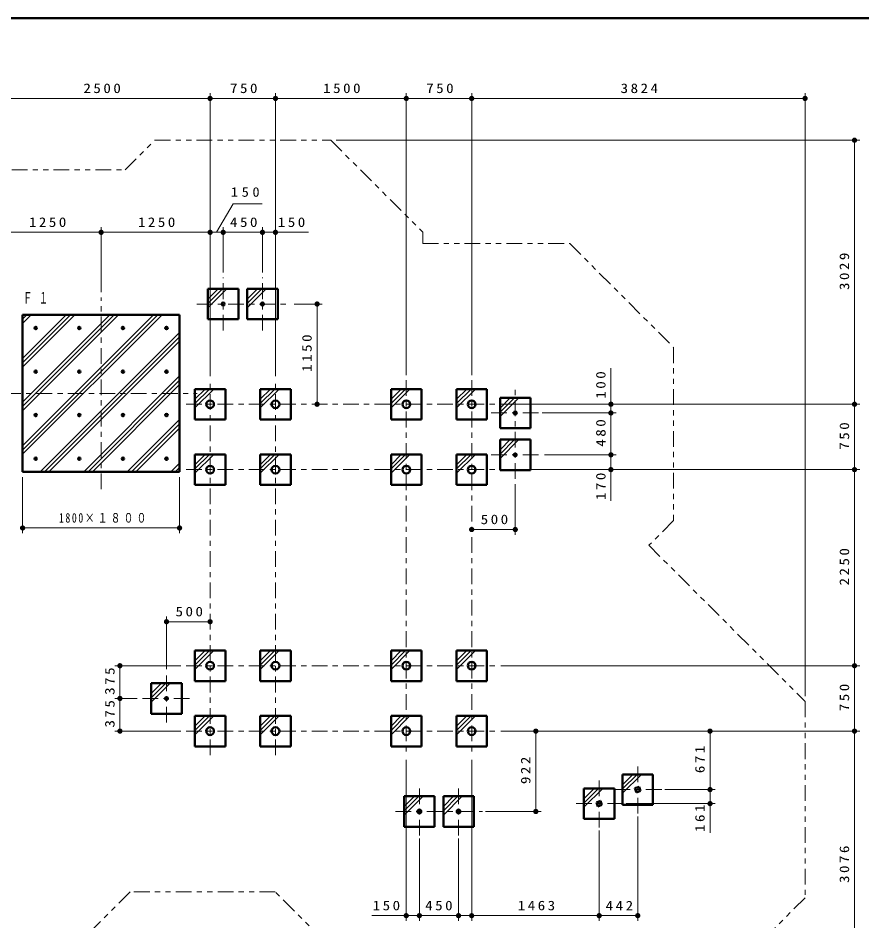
# Model space of a CAD drawing. Units: millimetres on the paper, scale 1:60. Extents: x -385 to 0, y -594 to 267.
# Drawn here: x -296.7 to -135.4, y -499.6 to -327 of the extents above; entities that cross this region are included whole.
import ezdxf

# ---------------------------------------------------------------- set-up
doc = ezdxf.new("R2010")
doc.units = ezdxf.units.MM
doc.linetypes.add('USER2', pattern=[6, 3, -1, 1, -1])
doc.linetypes.add('USER3', pattern=[8, 3, -1, 1, -1, 1, -1])
doc.layers.add('LY_1', color=140, linetype='Continuous', lineweight=50)
doc.styles.add('ＭＳ ゴシック', font='')
doc.styles.get('ＭＳ ゴシック').set_extended_font_data('MS Gothic')

# ---------------------------------------------------------------- blocks, each defined once
blk = doc.blocks.new('filled_dot')
at = {"color": 0, "linetype": 'Continuous', "lineweight": -2, "const_width": 1.25}
blk.add_lwpolyline([(-0.625, 0, 1), (0.625, 0, 1)], format="xyb", close=True, dxfattribs=at)

msp = doc.modelspace()

# ---------------------------------------------------------------- linework, layer by layer
at = {"layer": 'LY_1', "color": 7}
msp.add_line((0, -327), (-385, -327), dxfattribs=at)
at = {"layer": 'LY_1', "color": 7, "lineweight": 13}
for p, q in [((-260.019, -395.261), (-260.019, -341.369)), ((-247.519, -395.261), (-247.519, -341.369)), ((-222.519, -395.261), (-222.519, -341.369)), ((-210.019, -395.261), (-210.019, -341.369)), ((-146.285, -456.678), (-146.285, -341.369)), ((-301.685, -342.369), (-260.019, -342.369)), ((-260.019, -342.369), (-247.519, -342.369)), ((-247.519, -342.369), (-222.519, -342.369)), ((-222.519, -342.369), (-210.019, -342.369)), ((-210.019, -342.369), (-146.285, -342.369)), ((-235.942, -350.357), (-135.839, -350.357)), ((-136.839, -350.357), (-136.839, -400.844)), ((-258.769, -367.971), (-255.622, -362.52)), ((-255.622, -362.52), (-250.043, -362.52)), ((-280.852, -379.428), (-280.852, -366.971)), ((-260.019, -395.481), (-260.019, -366.971)), ((-260.019, -395.261), (-260.019, -366.971)), ((-257.519, -375.635), (-257.519, -366.971)), ((-250.019, -375.635), (-250.019, -366.971)), ((-247.519, -395.481), (-247.519, -366.971)), ((-301.685, -367.971), (-280.852, -367.971)), ((-280.852, -367.971), (-260.019, -367.971)), ((-260.019, -367.971), (-257.519, -367.971)), ((-257.519, -367.971), (-250.019, -367.971)), ((-250.019, -367.971), (-241.219, -367.971)), ((-260.435, -382.381), (-256.815, -378.761)), ((-260.435, -381.556), (-257.64, -378.761)), ((-260.435, -380.731), (-258.465, -378.761)), ((-252.935, -382.381), (-249.315, -378.761)), ((-252.935, -381.556), (-250.14, -378.761)), ((-252.935, -380.731), (-250.965, -378.761)), ((-243.954, -381.678), (-238.57, -381.678)), ((-239.57, -381.678), (-239.57, -400.844)), ((-295.852, -410.419), (-269.194, -383.761)), ((-295.852, -408.769), (-270.844, -383.761)), ((-295.852, -409.594), (-270.019, -383.761)), ((-295.852, -402.086), (-277.527, -383.761)), ((-295.852, -400.436), (-279.177, -383.761)), ((-295.852, -401.261), (-278.352, -383.761)), ((-295.852, -393.753), (-285.86, -383.761)), ((-295.852, -392.103), (-287.51, -383.761)), ((-295.852, -392.928), (-286.685, -383.761)), ((-295.852, -385.419), (-294.194, -383.761)), ((-295.852, -384.594), (-295.019, -383.761)), ((-292.51, -413.761), (-265.852, -387.103)), ((-291.685, -413.761), (-265.852, -387.928)), ((-290.86, -413.761), (-265.852, -388.753)), ((-183.399, -393.924), (-183.399, -402.511)), ((-284.177, -413.761), (-265.852, -395.436)), ((-283.352, -413.761), (-265.852, -396.261)), ((-282.527, -413.761), (-265.852, -397.086)), ((-262.935, -401.548), (-259.315, -397.928)), ((-262.935, -399.898), (-260.965, -397.928)), ((-262.935, -400.723), (-260.14, -397.928)), ((-250.435, -401.548), (-246.815, -397.928)), ((-250.435, -399.898), (-248.465, -397.928)), ((-250.435, -400.723), (-247.64, -397.928)), ((-225.435, -401.548), (-221.815, -397.928)), ((-225.435, -399.898), (-223.465, -397.928)), ((-225.435, -400.723), (-222.64, -397.928)), ((-212.935, -401.548), (-209.315, -397.928)), ((-212.935, -399.898), (-210.965, -397.928)), ((-212.935, -400.723), (-210.14, -397.928)), ((-204.602, -403.214), (-200.982, -399.594)), ((-204.602, -401.564), (-202.632, -399.594)), ((-204.602, -402.389), (-201.807, -399.594)), ((-204.435, -400.844), (-135.839, -400.844)), ((-204.435, -400.844), (-182.399, -400.844)), ((-136.839, -400.844), (-136.839, -413.344)), ((-275.844, -413.761), (-265.852, -403.769)), ((-196.519, -402.511), (-182.399, -402.511)), ((-183.399, -402.511), (-183.399, -410.511)), ((-275.019, -413.761), (-265.852, -404.594)), ((-274.194, -413.761), (-265.852, -405.419)), ((-204.602, -411.214), (-200.982, -407.594)), ((-204.602, -409.564), (-202.632, -407.594)), ((-204.602, -410.389), (-201.807, -407.594)), ((-262.935, -414.048), (-259.315, -410.428)), ((-262.935, -412.398), (-260.965, -410.428)), ((-262.935, -413.223), (-260.14, -410.428)), ((-250.435, -414.048), (-246.815, -410.428)), ((-250.435, -412.398), (-248.465, -410.428)), ((-250.435, -413.223), (-247.64, -410.428)), ((-225.435, -414.048), (-221.815, -410.428)), ((-225.435, -412.398), (-223.465, -410.428)), ((-225.435, -413.223), (-222.64, -410.428)), ((-212.935, -414.048), (-209.315, -410.428)), ((-212.935, -412.398), (-210.965, -410.428)), ((-212.935, -413.223), (-210.14, -410.428)), ((-196.102, -410.511), (-182.399, -410.511)), ((-183.399, -410.511), (-183.399, -419.307)), ((-267.51, -413.761), (-265.852, -412.103)), ((-266.685, -413.761), (-265.852, -412.928)), ((-265.86, -413.761), (-265.852, -413.753)), ((-204.435, -413.344), (-135.839, -413.344)), ((-204.435, -413.344), (-182.399, -413.344)), ((-136.839, -413.344), (-136.839, -450.844)), ((-295.852, -414.761), (-295.852, -425.505)), ((-265.852, -414.761), (-265.852, -425.505)), ((-201.685, -416.103), (-201.685, -425.799)), ((-265.852, -424.505), (-295.852, -424.505)), ((-201.685, -424.799), (-210.019, -424.799)), ((-268.352, -451.511), (-268.352, -441.424)), ((-268.352, -442.424), (-260.019, -442.424)), ((-262.935, -451.548), (-259.315, -447.928)), ((-262.935, -449.898), (-260.965, -447.928)), ((-262.935, -450.723), (-260.14, -447.928)), ((-250.435, -451.548), (-246.815, -447.928)), ((-250.435, -449.898), (-248.465, -447.928)), ((-250.435, -450.723), (-247.64, -447.928)), ((-225.435, -451.548), (-221.815, -447.928)), ((-225.435, -449.898), (-223.465, -447.928)), ((-225.435, -450.723), (-222.64, -447.928)), ((-212.935, -451.548), (-209.315, -447.928)), ((-212.935, -449.898), (-210.965, -447.928)), ((-212.935, -450.723), (-210.14, -447.928)), ((-265.602, -450.844), (-278.257, -450.844)), ((-277.257, -457.094), (-277.257, -450.844)), ((-204.435, -450.844), (-135.839, -450.844)), ((-136.839, -450.844), (-136.839, -463.344)), ((-271.269, -457.798), (-267.649, -454.178)), ((-271.269, -456.148), (-269.299, -454.178)), ((-271.269, -456.973), (-268.474, -454.178)), ((-273.935, -457.094), (-278.257, -457.094)), ((-277.257, -463.344), (-277.257, -457.094)), ((-262.935, -464.048), (-259.315, -460.428)), ((-262.935, -462.398), (-260.965, -460.428)), ((-262.935, -463.223), (-260.14, -460.428)), ((-250.435, -464.048), (-246.815, -460.428)), ((-250.435, -462.398), (-248.465, -460.428)), ((-250.435, -463.223), (-247.64, -460.428)), ((-225.435, -464.048), (-221.815, -460.428)), ((-225.435, -462.398), (-223.465, -460.428)), ((-225.435, -463.223), (-222.64, -460.428)), ((-212.935, -464.048), (-209.315, -460.428)), ((-212.935, -462.398), (-210.965, -460.428)), ((-212.935, -463.223), (-210.14, -460.428)), ((-265.602, -463.344), (-278.257, -463.344)), ((-204.435, -463.344), (-135.839, -463.344)), ((-203.907, -463.344), (-163.456, -463.344)), ((-203.626, -463.344), (-196.755, -463.344)), ((-197.755, -463.344), (-197.755, -478.714)), ((-164.456, -463.344), (-164.456, -474.532)), ((-136.839, -463.344), (-136.839, -514.614)), ((-222.519, -468.84), (-222.519, -499.629)), ((-210.019, -468.84), (-210.019, -499.629)), ((-210.019, -468.84), (-210.019, -499.629)), ((-181.197, -475.235), (-177.577, -471.615)), ((-181.197, -473.585), (-179.227, -471.615)), ((-181.197, -474.41), (-178.402, -471.615)), ((-188.558, -477.914), (-184.938, -474.294)), ((-188.558, -476.264), (-186.588, -474.294)), ((-188.558, -477.089), (-185.763, -474.294)), ((-173.114, -474.532), (-163.456, -474.532)), ((-164.456, -474.532), (-164.456, -482.776)), ((-222.935, -479.418), (-219.315, -475.798)), ((-222.935, -477.768), (-220.965, -475.798)), ((-222.935, -478.593), (-220.14, -475.798)), ((-215.435, -479.418), (-211.815, -475.798)), ((-215.435, -477.768), (-213.465, -475.798)), ((-215.435, -478.593), (-212.64, -475.798)), ((-180.475, -477.211), (-163.456, -477.211)), ((-207.352, -478.714), (-196.755, -478.714)), ((-178.281, -479.698), (-178.281, -499.629)), ((-185.642, -482.377), (-185.642, -499.629)), ((-185.642, -482.377), (-185.642, -499.629)), ((-220.019, -483.881), (-220.019, -499.629)), ((-220.019, -483.881), (-220.019, -499.629)), ((-212.519, -483.881), (-212.519, -499.629)), ((-220.019, -498.629), (-229.088, -498.629)), ((-212.519, -498.629), (-220.019, -498.629)), ((-210.019, -498.629), (-212.519, -498.629)), ((-185.642, -498.629), (-210.019, -498.629)), ((-178.281, -498.629), (-185.642, -498.629))]:
    msp.add_line(p, q, dxfattribs=at)
at = {"layer": 'LY_1', "color": 7, "linetype": 'USER2', "lineweight": 13}
for p, q in [((-257.519, -386.72), (-257.519, -376.635)), ((-250.019, -386.72), (-250.019, -376.635)), ((-280.852, -417.094), (-280.852, -380.428)), ((-262.561, -381.678), (-244.954, -381.678)), ((-260.019, -467.928), (-260.019, -396.261)), ((-247.519, -467.928), (-247.519, -396.261)), ((-222.519, -396.261), (-222.519, -467.928)), ((-210.019, -396.261), (-210.019, -467.928)), ((-299.185, -398.761), (-262.519, -398.761)), ((-201.685, -415.103), (-201.685, -397.928)), ((-264.602, -400.844), (-205.435, -400.844)), ((-206.269, -402.511), (-197.102, -402.511)), ((-206.269, -410.511), (-197.102, -410.511)), ((-264.602, -413.344), (-205.435, -413.344)), ((-264.602, -450.844), (-205.435, -450.844)), ((-268.352, -461.678), (-268.352, -452.511)), ((-272.935, -457.094), (-263.769, -457.094)), ((-264.602, -463.344), (-205.435, -463.344)), ((-178.281, -479.115), (-178.281, -469.948)), ((-185.642, -481.794), (-185.642, -472.627)), ((-220.019, -483.298), (-220.019, -474.131)), ((-212.519, -483.298), (-212.519, -474.131)), ((-173.697, -474.532), (-182.864, -474.532)), ((-181.058, -477.211), (-190.225, -477.211)), ((-224.602, -478.714), (-207.935, -478.714))]:
    msp.add_line(p, q, dxfattribs=at)
at = {"layer": 'LY_1'}
for p, q in [((-254.602, -378.761), (-260.435, -378.761)), ((-260.435, -378.761), (-260.435, -384.594)), ((-254.602, -384.594), (-254.602, -378.761)), ((-247.102, -378.761), (-252.935, -378.761)), ((-252.935, -378.761), (-252.935, -384.594)), ((-247.102, -384.594), (-247.102, -378.761)), ((-295.852, -383.761), (-295.852, -413.761)), ((-265.852, -383.761), (-295.852, -383.761)), ((-265.852, -413.761), (-265.852, -383.761)), ((-260.435, -384.594), (-254.602, -384.594)), ((-252.935, -384.594), (-247.102, -384.594)), ((-262.935, -397.928), (-262.935, -403.761)), ((-257.102, -397.928), (-262.935, -397.928)), ((-257.102, -403.761), (-257.102, -397.928)), ((-250.435, -397.928), (-250.435, -403.761)), ((-244.602, -397.928), (-250.435, -397.928)), ((-244.602, -403.761), (-244.602, -397.928)), ((-225.435, -397.928), (-225.435, -403.761)), ((-219.602, -397.928), (-225.435, -397.928)), ((-219.602, -403.761), (-219.602, -397.928)), ((-212.935, -397.928), (-212.935, -403.761)), ((-207.102, -397.928), (-212.935, -397.928)), ((-207.102, -403.761), (-207.102, -397.928)), ((-204.602, -399.594), (-204.602, -405.428)), ((-198.769, -399.594), (-204.602, -399.594)), ((-198.769, -405.428), (-198.769, -399.594)), ((-262.935, -403.761), (-257.102, -403.761)), ((-250.435, -403.761), (-244.602, -403.761)), ((-225.435, -403.761), (-219.602, -403.761)), ((-212.935, -403.761), (-207.102, -403.761)), ((-204.602, -405.428), (-198.769, -405.428)), ((-204.602, -407.594), (-204.602, -413.428)), ((-198.769, -407.594), (-204.602, -407.594)), ((-198.769, -413.428), (-198.769, -407.594)), ((-262.935, -410.428), (-262.935, -416.261)), ((-257.102, -410.428), (-262.935, -410.428)), ((-257.102, -416.261), (-257.102, -410.428)), ((-250.435, -410.428), (-250.435, -416.261)), ((-244.602, -410.428), (-250.435, -410.428)), ((-244.602, -416.261), (-244.602, -410.428)), ((-225.435, -410.428), (-225.435, -416.261)), ((-219.602, -410.428), (-225.435, -410.428)), ((-219.602, -416.261), (-219.602, -410.428)), ((-212.935, -410.428), (-212.935, -416.261)), ((-207.102, -410.428), (-212.935, -410.428)), ((-207.102, -416.261), (-207.102, -410.428)), ((-295.852, -413.761), (-265.852, -413.761)), ((-204.602, -413.428), (-198.769, -413.428)), ((-262.935, -416.261), (-257.102, -416.261)), ((-250.435, -416.261), (-244.602, -416.261)), ((-225.435, -416.261), (-219.602, -416.261)), ((-212.935, -416.261), (-207.102, -416.261)), ((-262.935, -447.928), (-262.935, -453.761)), ((-257.102, -447.928), (-262.935, -447.928)), ((-257.102, -453.761), (-257.102, -447.928)), ((-250.435, -447.928), (-250.435, -453.761)), ((-244.602, -447.928), (-250.435, -447.928)), ((-244.602, -453.761), (-244.602, -447.928)), ((-225.435, -447.928), (-225.435, -453.761)), ((-219.602, -447.928), (-225.435, -447.928)), ((-219.602, -453.761), (-219.602, -447.928)), ((-212.935, -447.928), (-212.935, -453.761)), ((-207.102, -447.928), (-212.935, -447.928)), ((-207.102, -453.761), (-207.102, -447.928)), ((-262.935, -453.761), (-257.102, -453.761)), ((-250.435, -453.761), (-244.602, -453.761)), ((-225.435, -453.761), (-219.602, -453.761)), ((-212.935, -453.761), (-207.102, -453.761)), ((-271.269, -454.178), (-271.269, -460.011)), ((-265.435, -454.178), (-271.269, -454.178)), ((-265.435, -460.011), (-265.435, -454.178)), ((-271.269, -460.011), (-265.435, -460.011)), ((-262.935, -460.428), (-262.935, -466.261)), ((-257.102, -460.428), (-262.935, -460.428)), ((-257.102, -466.261), (-257.102, -460.428)), ((-250.435, -460.428), (-250.435, -466.261)), ((-244.602, -460.428), (-250.435, -460.428)), ((-244.602, -466.261), (-244.602, -460.428)), ((-225.435, -460.428), (-225.435, -466.261)), ((-219.602, -460.428), (-225.435, -460.428)), ((-219.602, -466.261), (-219.602, -460.428)), ((-212.935, -460.428), (-212.935, -466.261)), ((-207.102, -460.428), (-212.935, -460.428)), ((-207.102, -466.261), (-207.102, -460.428)), ((-262.935, -466.261), (-257.102, -466.261)), ((-250.435, -466.261), (-244.602, -466.261)), ((-225.435, -466.261), (-219.602, -466.261)), ((-212.935, -466.261), (-207.102, -466.261)), ((-181.197, -471.615), (-181.197, -477.448)), ((-175.364, -471.615), (-181.197, -471.615)), ((-175.364, -477.448), (-175.364, -471.615)), ((-188.558, -474.294), (-188.558, -480.127)), ((-182.725, -474.294), (-188.558, -474.294)), ((-182.725, -480.127), (-182.725, -474.294)), ((-178.032, -473.998), (-178.815, -474.283)), ((-178.815, -474.283), (-178.53, -475.066)), ((-177.747, -474.781), (-178.032, -473.998)), ((-222.935, -475.798), (-222.935, -481.631)), ((-217.102, -475.798), (-222.935, -475.798)), ((-217.102, -481.631), (-217.102, -475.798)), ((-215.435, -475.798), (-215.435, -481.631)), ((-209.602, -475.798), (-215.435, -475.798)), ((-209.602, -481.631), (-209.602, -475.798)), ((-178.53, -475.066), (-177.747, -474.781)), ((-185.393, -476.677), (-186.176, -476.962)), ((-186.176, -476.962), (-185.891, -477.745)), ((-185.891, -477.745), (-185.108, -477.46)), ((-185.108, -477.46), (-185.393, -476.677)), ((-181.197, -477.448), (-175.364, -477.448)), ((-222.935, -481.631), (-217.102, -481.631)), ((-215.435, -481.631), (-209.602, -481.631)), ((-188.558, -480.127), (-182.725, -480.127))]:
    msp.add_line(p, q, dxfattribs=at)
at = {"layer": 'LY_1', "color": 7, "linetype": 'USER3', "lineweight": 13}
for points in [[(-328.692, -513.455), (-349.735, -492.412), (-349.735, -441.494), (-354.599, -441.494), (-372.173, -423.921), (-372.173, -390.268), (-354.599, -372.694), (-337.022, -372.694), (-334.422, -370.094), (-319.987, -370.094), (-305.927, -356.034), (-276.272, -356.034), (-270.595, -350.357), (-236.942, -350.357), (-219.369, -367.93), (-219.369, -370.102), (-191.286, -370.102), (-171.42, -389.968), (-171.42, -423.087), (-176.148, -427.815), (-146.285, -457.678), (-146.285, -495.225), (-165.674, -514.614)], [(-232.592, -509.07), (-247.568, -494.094), (-275.318, -494.094), (-294.679, -513.455)]]:
    msp.add_lwpolyline(points, dxfattribs=at)
at = {"layer": 'LY_1'}
for centre, radius in [((-257.519, -381.678), 0.283), ((-250.019, -381.678), 0.283), ((-293.352, -386.261), 0.227), ((-285.019, -386.261), 0.227), ((-276.685, -386.261), 0.227), ((-268.352, -386.261), 0.227), ((-293.352, -394.594), 0.227), ((-285.019, -394.594), 0.227), ((-276.685, -394.594), 0.227), ((-268.352, -394.594), 0.227), ((-260.019, -400.844), 0.743), ((-247.519, -400.844), 0.743), ((-222.519, -400.844), 0.743), ((-210.019, -400.844), 0.743), ((-210.019, -400.844), 0.743), ((-210.019, -400.844), 0.743), ((-201.685, -402.511), 0.283), ((-293.352, -402.928), 0.227), ((-285.019, -402.928), 0.227), ((-276.685, -402.928), 0.227), ((-268.352, -402.928), 0.227), ((-201.685, -410.511), 0.283), ((-293.352, -411.261), 0.227), ((-285.019, -411.261), 0.227), ((-276.685, -411.261), 0.227), ((-268.352, -411.261), 0.227), ((-260.019, -413.344), 0.743), ((-247.519, -413.344), 0.743), ((-222.519, -413.344), 0.743), ((-210.019, -413.344), 0.743), ((-260.019, -450.844), 0.743), ((-247.519, -450.844), 0.743), ((-222.519, -450.844), 0.743), ((-210.019, -450.844), 0.743), ((-268.352, -457.094), 0.283), ((-260.019, -463.344), 0.743), ((-247.519, -463.344), 0.743), ((-222.519, -463.344), 0.743), ((-210.019, -463.344), 0.743), ((-220.019, -478.714), 0.356), ((-212.519, -478.714), 0.356)]:
    msp.add_circle(centre, radius, dxfattribs=at)

# ---------------------------------------------------------------- block references
at = {"layer": 'LY_1', "color": 7, "lineweight": 13, "xscale": 0.4, "yscale": 0.4}
for p in [(-260.019, -342.369), (-247.519, -342.369), (-222.519, -342.369), (-210.019, -342.369), (-280.852, -367.971), (-257.519, -367.971), (-250.019, -367.971), (-295.852, -424.505), (-210.019, -424.799), (-268.352, -442.424), (-222.519, -498.629), (-220.019, -498.629), (-212.519, -498.629), (-210.019, -498.629), (-185.642, -498.629)]:
    msp.add_blockref('filled_dot', p, dxfattribs=at)
for p, rotation in [((-260.019, -342.369), 180), ((-247.519, -342.369), 180), ((-222.519, -342.369), 180), ((-210.019, -342.369), 180), ((-146.285, -342.369), 180), ((-136.839, -350.357), 270), ((-280.852, -367.971), 180), ((-260.019, -367.971), 180), ((-250.019, -367.971), 180), ((-247.519, -367.971), 180), ((-239.57, -381.678), 270), ((-239.57, -400.844), 90), ((-183.399, -400.844), 270), ((-136.839, -400.844), 270), ((-136.839, -400.844), 90), ((-183.399, -402.511), 90), ((-183.399, -402.511), 270), ((-183.399, -410.511), 90), ((-183.399, -410.511), 270), ((-183.399, -413.344), 90), ((-136.839, -413.344), 270), ((-136.839, -413.344), 90), ((-265.852, -424.505), 180), ((-201.685, -424.799), 180), ((-260.019, -442.424), 180), ((-277.257, -450.844), 270), ((-136.839, -450.844), 270), ((-136.839, -450.844), 90), ((-277.257, -457.094), 90), ((-277.257, -457.094), 270), ((-277.257, -463.344), 90), ((-197.755, -463.344), 270), ((-164.456, -463.344), 270), ((-136.839, -463.344), 270), ((-136.839, -463.344), 90), ((-164.456, -474.532), 90), ((-164.456, -474.532), 270), ((-164.456, -477.211), 90), ((-197.755, -478.714), 90), ((-220.019, -498.629), 180), ((-212.519, -498.629), 180), ((-210.019, -498.629), 180), ((-185.642, -498.629), 180), ((-178.281, -498.629), 180)]:
    msp.add_blockref('filled_dot', p, dxfattribs=dict(at, rotation=rotation))

# ---------------------------------------------------------------- texts
at = {"layer": 'LY_1', "color": 7, "style": 'ＭＳ ゴシック'}
for s, insert, char_height, attachment_point in [('\\T1.33;\\W1.15;2500', (-280.424, -341.369), 1.833, 8), ('\\T1.33;\\W1.15;750', (-253.353, -341.369), 1.833, 8), ('\\T1.33;\\W1.15;1500', (-234.598, -341.369), 1.833, 8), ('\\T1.33;\\W1.15;750', (-215.853, -341.369), 1.833, 8), ('\\T1.33;\\W1.15;3824', (-177.735, -341.369), 1.833, 8), ('\\T1.5;\\W1.1;150', (-256.043, -360.27), 1.833, 4), ('\\T1.33;\\W1.15;1250', (-290.845, -366.971), 1.833, 8), ('\\T1.33;\\W1.15;1250', (-270.012, -366.971), 1.833, 8), ('\\T1.33;\\W1.15;450', (-253.353, -366.971), 1.833, 8), ('\\T1.33;\\W1.15;150', (-244.219, -366.971), 1.833, 8), ('\\T1.64;\\W0.6;Ｆ１', (-295.816, -380.502), 2.199, 4), ('\\T1.32;\\W0.75;1800×１８００', (-280.255, -423.505), 1.833, 8), ('\\T1.33;\\W1.15;500', (-205.435, -423.799), 1.833, 8), ('\\T1.33;\\W1.15;500', (-263.769, -441.424), 1.833, 8), ('\\T1.33;\\W1.15;150', (-226.088, -497.629), 1.833, 8), ('\\T1.33;\\W1.15;450', (-216.051, -497.629), 1.833, 8), ('\\T1.33;\\W1.15;1463', (-197.402, -497.629), 1.833, 8), ('\\T1.33;\\W1.15;442', (-181.544, -497.629), 1.833, 8)]:
    msp.add_mtext(s, dxfattribs=dict(at, insert=insert, char_height=char_height, attachment_point=attachment_point))
at = {"layer": 'LY_1', "color": 7, "char_height": 1.833, "attachment_point": 8, "rotation": 90, "style": 'ＭＳ ゴシック'}
for s, insert in [('\\T1.33;\\W1.15;3029', (-137.839, -375.191)), ('\\T1.33;\\W1.15;1150', (-240.57, -390.84)), ('\\T1.33;\\W1.15;100', (-184.399, -396.924)), ('\\T1.33;\\W1.15;480', (-184.399, -406.096)), ('\\T1.33;\\W1.15;750', (-137.839, -406.679)), ('\\T1.33;\\W1.15;170', (-184.399, -416.307)), ('\\T1.33;\\W1.15;2250', (-137.839, -431.685)), ('\\T1.33;\\W1.15;375', (-278.257, -453.553)), ('\\T1.33;\\W1.15;750', (-137.839, -456.679)), ('\\T1.33;\\W1.15;375', (-278.257, -459.803)), ('\\T1.33;\\W1.15;671', (-165.456, -468.521)), ('\\T1.33;\\W1.15;922', (-198.755, -470.613)), ('\\T1.33;\\W1.15;161', (-165.456, -479.776)), ('\\T1.33;\\W1.15;3076', (-137.839, -488.57))]:
    msp.add_mtext(s, dxfattribs=dict(at, insert=insert))

doc.saveas('drawing.dxf')
